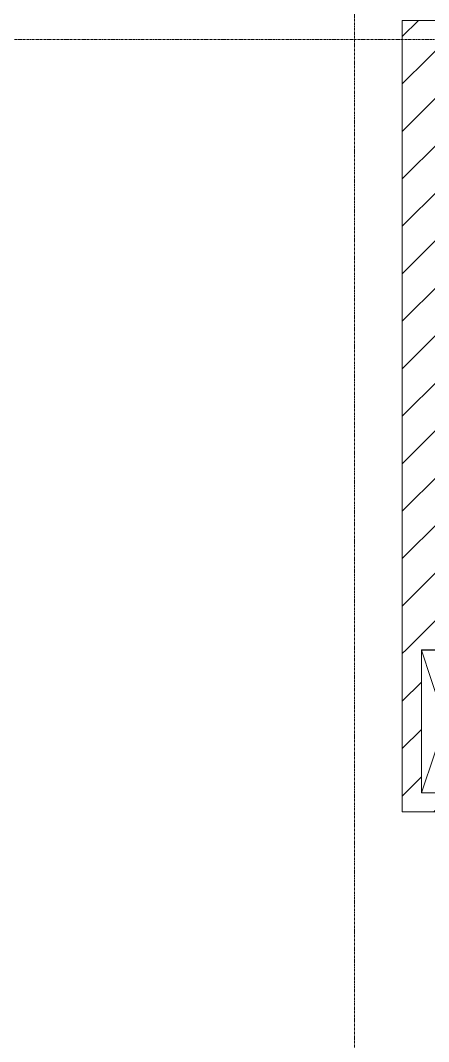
# Model space of a CAD drawing. Header units: millimetres. Extents: x 5356 to 209803, y -16346 to 109894.
# Drawn here: x 116502 to 118640, y 56483 to 61837 of the extents above; entities that cross this region are included whole.
import ezdxf

# ---------------------------------------------------------------- set-up
doc = ezdxf.new("R2010")
doc.units = ezdxf.units.MM
doc.linetypes.add('Grid Line', pattern=[22.225, 12.7, -3.175, 3.175, -3.175])
for name, color, linetype, lineweight in [('0-1', 7, 'Continuous', 5), ('0-2', 9, 'Continuous', 9), ('A-FLOR', 192, 'Continuous', 9), ('A-FLOR-1', 9, 'Continuous', 9), ('A-WALL', 113, 'Continuous', 9), ('A-WALL-3', 113, 'Continuous', 18), ('A-WALL-PATT-3', 111, 'Continuous', 9), ('S-GRID-1', 1, 'Grid Line', 9)]:
    doc.layers.add(name, color=color, linetype=linetype, lineweight=lineweight)
pattern_1 = [(45, (0, 0), (-124.4508, 124.4508), [])]

# ---------------------------------------------------------------- blocks, each defined once
blk = doc.blocks.new('NCV_TKTC_KET CAU_rvt-1-TKCS_MB ĐỊNH VỊ MỐC TỌA ĐỘ CÔNG TRÌNH')
at = {"layer": 'A-FLOR-1'}
blk.add_line((118602.5, 58534.9), (118852.5, 58534.9), dxfattribs=at)

msp = doc.modelspace()

# ---------------------------------------------------------------- hatches: boundary and pattern name
at = {"layer": 'A-WALL-PATT-3'}
h = msp.add_hatch(dxfattribs=at)
h.set_pattern_fill('FP_1', color=256, style=0, pattern_type=2)
h.set_pattern_definition(pattern_1)
h.paths.add_polyline_path([(121558, 61636.9), (122052.6, 61636.9), (122052.6, 61836.9), (119052.5, 61836.9), (119052.5, 61636.9), (119137.2, 61636.9)])
h.paths.add_polyline_path([(118502.5, 61636.9), (118852.5, 61636.9), (118852.5, 61836.9), (118502.5, 61836.9)])
h = msp.add_hatch(dxfattribs=at)
h.set_pattern_fill('FP_1', color=256, style=0, pattern_type=2)
h.set_pattern_definition(pattern_1)
h.paths.add_polyline_path([(118502.6, 58736.9), (118702.6, 58736.9), (118702.6, 61636.9), (118502.6, 61636.9), (118502.6, 60581.9)])
h = msp.add_hatch(dxfattribs=at)
h.set_pattern_fill('FP_1', color=256, style=0, pattern_type=2)
h.set_pattern_definition(pattern_1)
h.paths.add_polyline_path([(118531.9, 58536.9), (119052.5, 58536.9), (119052.5, 58736.9), (118502.5, 58736.9), (118502.5, 58536.9)])
h = msp.add_hatch(dxfattribs=at)
h.set_pattern_fill('FP_1', color=256, style=0, pattern_type=2)
h.set_pattern_definition(pattern_1)
h.paths.add_polyline_path([(118502.5, 57786.9), (118602.5, 57786.9), (118602.5, 58536.9), (118502.5, 58536.9)])
h = msp.add_hatch(dxfattribs=at)
h.set_pattern_fill('FP_1', color=256, style=0, pattern_type=2)
h.set_pattern_definition(pattern_1)
h.paths.add_polyline_path([(118531.9, 57686.9), (118852.5, 57686.9), (118852.5, 57786.9), (118502.5, 57786.9), (118502.5, 57686.9)])

# ---------------------------------------------------------------- linework, layer by layer
at = {"layer": '0-2'}
for p, q in [((118704.8, 58228.3), (118602.5, 58534.9)), ((118603.1, 57786.7), (118738.7, 58192.7))]:
    msp.add_line(p, q, dxfattribs=at)
at = {"layer": 'A-FLOR'}
msp.add_line((118502.5, 58736.9), (118502.5, 61636.9), dxfattribs=at)
at = {"layer": 'A-WALL'}
for p, q in [((118842.5, 61836.9), (118502.5, 61836.9)), ((118502.5, 61836.9), (118502.5, 61636.9))]:
    msp.add_line(p, q, dxfattribs=at)
at = {"layer": 'A-WALL-3'}
for p, q in [((118502.6, 61636.9), (118502.6, 58736.9)), ((118502.5, 58736.9), (118502.5, 57686.9)), ((118602.5, 57786.9), (118602.5, 58536.9)), ((118602.5, 58536.9), (118852.5, 58536.9)), ((118852.5, 57786.9), (118602.5, 57786.9)), ((118502.5, 57686.9), (118842.5, 57686.9))]:
    msp.add_line(p, q, dxfattribs=at)
at = {"layer": 'S-GRID-1'}
for p, q in [((118252.6, 20960.6), (118252.6, 80482.7)), ((131551.8, 61736.9), (29351.8, 61736.9))]:
    msp.add_line(p, q, dxfattribs=at)

# ---------------------------------------------------------------- block references
at = {"layer": '0-1'}
msp.add_blockref('NCV_TKTC_KET CAU_rvt-1-TKCS_MB ĐỊNH VỊ MỐC TỌA ĐỘ CÔNG TRÌNH', (0, 0), dxfattribs=at)

doc.saveas('drawing.dxf')
